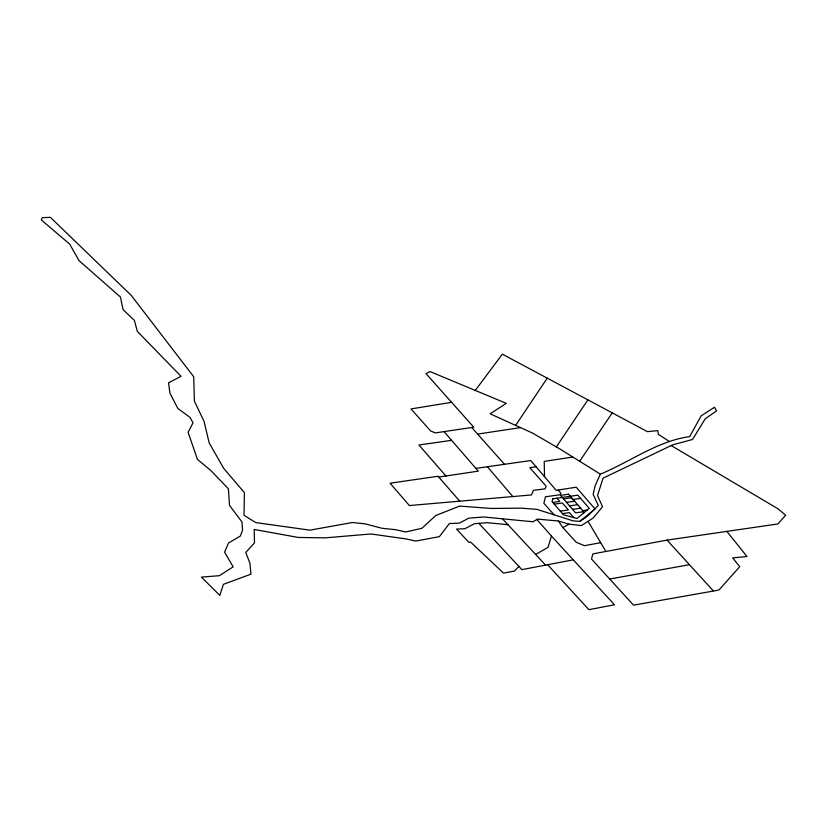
<?xml version="1.0" encoding="UTF-8"?>
<svg xmlns="http://www.w3.org/2000/svg" width="827" height="827" viewBox="0 0 827 827"><rect width="100%" height="100%" fill="white"/><g stroke="black" fill="none" stroke-linecap="round" stroke-linejoin="round"><path stroke-width="1.24" d="M536.847 519.511L551.444 536.041L548.012 547.288L535.658 554.483M600.361 474.15L595.14 485.697L593.166 494.319L598.314 505.514L587.098 516.472L579.83 521.382L573.328 520.917L536.93 509.38L521.113 508.14L491.476 508.46L459.585 506.083L435.808 515.5L421.873 528.298L405.788 531.968L395.585 529.693L381.919 528.257L364.769 523.77L352.364 522.519L309.898 530.159L255.77 522.581L244.017 515.252L244.43 492.675L223.724 468.371L209.2 442.972L204.042 421.356L194.407 401.157L193.725 376.761L131.255 295.394L50.364 217.325L42.146 217.718L41.35 219.961L69.706 244.12L78.968 260.577L120.422 297.027L123.047 309.598L134.419 320.421L137.292 331.348L181.051 376.326L168.522 382.808L169.938 393.207L177.857 408.476L189.972 417.335L193.042 422.835L188.08 432.201L197.395 459.305L210.875 470.563L228.386 488.788L229.544 505.452L242.032 522.054L242.538 530.035L240.388 536.03L228.51 543.029L224.551 552.095L233.152 566.867L219.382 575.685L201.426 577.112L219.827 595.419L223.393 584.348L250.974 574.145L249.888 563.156L245.784 552.446L254.509 542.843L254.178 529.456L298.258 537.447L325.135 537.85L371.044 533.963L406.129 538.946L415.743 541.075L439.395 536.63L449.381 523.574L459.419 523.109L468.826 518.157L483.65 516.978L532.981 521.765L537.54 519.098L558.142 520.989L568.986 524.163L581.412 525.569L593.197 518.002L602.501 506.713L597.539 495.476L603.048 478.14L672.702 444.854L692.499 439.488L705.266 418.751L716.544 410.885L714.507 407.256L701.131 415.888L689.697 436.594C657.403 441.049 630.071 461.9 600.361 474.15L559.848 448.958L532.598 433.1L490.111 413.81L506.279 403.349L430.061 371.581L425.988 373.597L473.788 427.208L435.312 432.893L430.619 430.97L410.998 408.92L451.604 402.335M515.624 425.388L547.226 378.135M556.323 446.911L587.894 399.854M579.675 461.29L612.228 412.859M475.143 390.592L502.361 354.173L647.386 431.642L657.775 430.629L658.385 434.33L669.084 441.277M518.87 566.392L514.425 571.064L503.509 573.142L470.584 542.016L469.023 542.522L456.556 529.104L464.939 528.711L474.45 523.708L487.248 522.685L507.974 524.7M579.83 521.382L595.006 508.956L576.202 487.196L556.158 490.328L530.748 460.536L475.887 468.392M558.38 521.062L562.867 527.585L568.986 524.163M573.266 559.827L521.889 569.638L478.864 523.357M600.671 542.677L584.493 545.686L576.264 542.295L562.867 527.585M671.204 445.567L778.062 508.843L785.65 515.252L777.897 523.946L667.058 540.114L592.825 553.894L591.532 559.042L633.544 605.157L717.495 590.323L719.232 589.692L739.731 566.722L732.67 557.936L746.988 556.499L726.84 531.389M609.726 579.014L689.449 564.686M536.03 466.738L529.828 467.762L546.109 486.111L545.086 488.871L533.446 490.308L531.441 494.949L409.386 505.555L390.055 483.216L438.041 476.249L459.75 501.172M572.811 457.021L544.228 461.404L544.497 476.652M477.624 434.082L520.524 427.621M438.744 477.065L478.264 471.132L444.037 431.622M563.487 498.867L571.581 497.689M552.777 502.444L559.724 501.431L556.943 498.216M580.595 498.392L572.666 499.549L569.886 496.334M554.245 504.15L562.339 502.971L568.387 509.97L560.293 511.148M566.516 502.361L574.61 501.193M569.545 505.866L577.628 504.687M572.563 509.36L580.657 508.192M562.453 513.639L569.4 512.626L573.669 517.568M587.273 510.032L582.342 510.745L584.027 512.699M451.594 440.346L418.927 444.998L445.939 475.99M502.496 518.808L545.551 565.12M551.444 536.041L614.502 604.785L588.886 609.675L547.65 564.717M667.058 540.114L713.225 590.788M471.814 427.549L504.47 464.298M554.08 514.818L543.866 503.25L545.438 496.769L559.962 494.773L560.861 493.171L558.163 490.008M487.434 466.738L512.833 496.562M588.028 521.32L605.871 551.464M552.715 498.826L552.033 501.586L563.456 514.808L576.988 518.467L589.258 508.409L577.825 495.177L552.715 498.826M568.552 494.195L560.468 495.363L575.592 512.864L583.676 511.686L568.552 494.195"/></g></svg>
